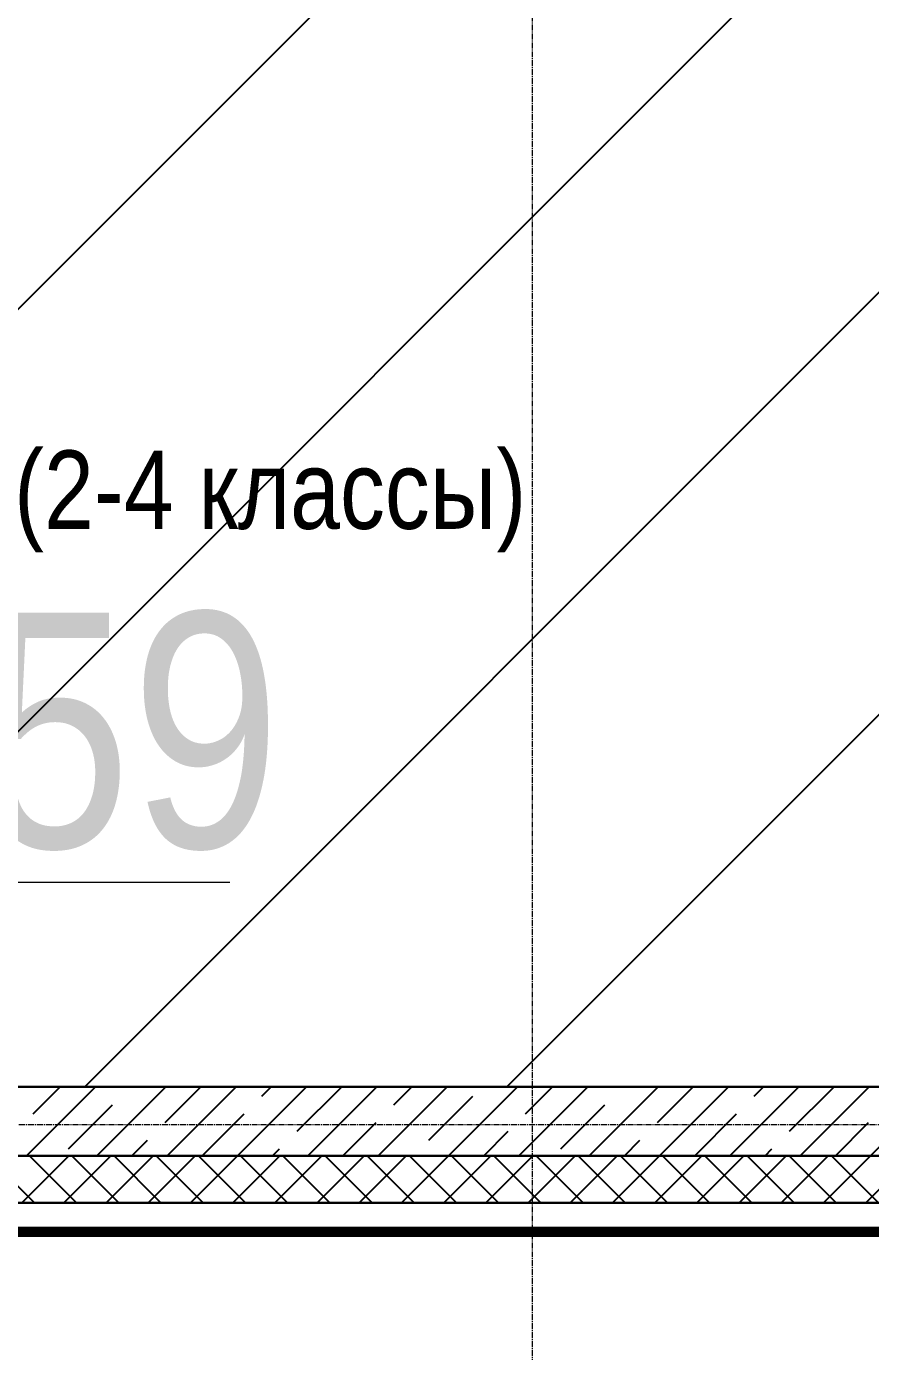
# Model space of a CAD drawing. Header units: millimetres. Extents: x 538266 to 1167394, y 114608 to 637157.
# Drawn here: x 1049018 to 1051712, y 509544 to 513772 of the extents above; entities that cross this region are included whole.
import ezdxf
from ezdxf.enums import TextEntityAlignment as Align

# ---------------------------------------------------------------- set-up
doc = ezdxf.new("R2010")
doc.units = ezdxf.units.MM
doc.linetypes.add('CENTER2', pattern=[28.575, 19.05, -3.175, 3.175, -3.175])
doc.linetypes.add('DASHED', pattern=[19.05, 12.7, -6.35])
doc.layers.get('Defpoints').update_dxf_attribs({"color": 140})
for name, color, linetype, lineweight in [('0) шт стен 3 эт', 150, 'Continuous', 60), ('АР_площадь пом', 5, 'Continuous', 5), ('АР_Стены ЖБ', 7, 'Continuous', 35), ('АР_Тонкая', 254, 'Continuous', 5), ('АР_Утеплитель', 31, 'Continuous', 0), ('АР_Штриховка', 8, 'Continuous', 0)]:
    doc.layers.add(name, color=color, linetype=linetype, lineweight=lineweight)
doc.layers.add('A-AREA', color=7, linetype='Continuous', lineweight=15, true_color=0x7f7f7f)
doc.layers.add('РД_Оси_100', color=7, linetype='Continuous', lineweight=0, true_color=0x525252)
doc.layers.add('АР_Делит', color=120, linetype='Continuous', lineweight=0, plot=False)
doc.layers.add('ФВ-5', color=7, linetype='Continuous')
doc.styles.add('style1', font='ARIALN.TTF')

# ---------------------------------------------------------------- blocks, each defined once
blk = doc.blocks.new('СОШ_2200_АР_ОСИ_М100_28.05.24')
at = {"layer": 'АР_Делит', "color": 251, "linetype": 'DASHED', "true_color": 0x636466}
blk.add_lwpolyline([(114955, 135155), (114955, -355), (93595.036, -355), (93595.036, 13855), (94145, 13855), (94145, 68320), (66055, 68320), (66055, 13857.73), (83455, 13857.73), (83455, -355), (45245, -355), (45245, 13145), (44695, 13145), (44695, 26755), (45245, 26755), (45245, 68320), (20455, 68320), (20455, 26755), (27955, 26755), (27955, 13145), (-355, 13145), (-355, 100855)], dxfattribs=at)
at = {"layer": 'РД_Оси_100', "color": 251, "linetype": 'CENTER2', "true_color": 0x636466}
for p, q in [((4200, -6155), (4200, 139938.679)), ((-5954.958, 13500), (29555, 13500))]:
    blk.add_line(p, q, dxfattribs=at)
blk = doc.blocks.new('MOK-МаркаПомещения1')
at = {"layer": 'A-AREA', "color": 0}
blk.add_line((-3.651, -1.944), (3.649, -1.944), dxfattribs=at)
at = {"layer": 'A-AREA', "color": 0, "style": 'style1'}
blk.add_attdef('АР-ПОМЕЩЕНИЕ:ПЛОЩАДЬ', text='', height=3, dxfattribs=at).set_placement((0, 0), align=Align.MIDDLE)
at = {"layer": 'Defpoints', "style": 'style1', "flags": 8}
blk.add_attdef('АР-ПОМЕЩЕНИЕ:НАИМЕНОВАНИЕ', text='', height=1, dxfattribs=at).set_placement((0, 2.956), align=Align.MIDDLE)
blk = doc.blocks.new('*U624')
at = {"layer": 'АР_площадь пом', "color": 5, "linetype": 'Continuous', "lineweight": 5}
ref = blk.add_blockref('MOK-МаркаПомещения1', (0, 0), dxfattribs=dict(at, xscale=100, yscale=100, zscale=100))
ref.add_attrib('АР-ПОМЕЩЕНИЕ:НАИМЕНОВАНИЕ', 'Учебный класс (2-4 классы)', dxfattribs={"layer": 'Defpoints', "height": 100, "style": 'style1'}).set_placement((0, 295.6), align=Align.MIDDLE)
ref.add_attrib('АР-ПОМЕЩЕНИЕ:ПЛОЩАДЬ', '67.59', dxfattribs={"layer": 'A-AREA', "color": 0, "height": 300, "style": 'style1'}).set_placement((0, 0), align=Align.MIDDLE)
blk = doc.blocks.new('3_этаж1')
at = {"layer": 'АР_Стены ЖБ', "color": 18, "linetype": 'Continuous', "lineweight": 25, "true_color": 0x000000}
for p, q in [((691083.6, 510388.7), (684503.6, 510388.7)), ((684503.6, 510168.7), (691083.6, 510168.7))]:
    blk.add_line(p, q, dxfattribs=at)
at = {"layer": 'АР_Тонкая', "color": 18, "linetype": 'Continuous', "lineweight": 25, "true_color": 0x000000}
for p, q in [((692283.6, 510018.7), (684133.6, 510018.7)), ((684053.6, 509938.7), (692283.6, 509938.7)), ((692283.6, 509938.7), (684053.6, 509938.7)), ((684028.6, 509913.7), (692283.6, 509913.7))]:
    blk.add_line(p, q, dxfattribs=at)
at = {"layer": 'АР_Утеплитель', "color": 18, "linetype": 'Continuous', "lineweight": 25, "true_color": 0x000000}
for p, q in [((692283.6, 510168.7), (684283.6, 510168.7)), ((684133.6, 510018.7), (692283.6, 510018.7))]:
    blk.add_line(p, q, dxfattribs=at)
at = {"layer": 'АР_Штриховка', "color": 18, "linetype": 'Continuous', "lineweight": 25, "true_color": 0x000000}
for p, q in [((686968.2, 510168.7), (687188.2, 510388.7)), ((686990, 510302.8), (687075.9, 510388.7)), ((687192.7, 510168.7), (687412.7, 510388.7)), ((687298.7, 510387), (687300.4, 510388.7)), ((687410.9, 510274.8), (687524.9, 510388.7)), ((687417.2, 510168.7), (687637.2, 510388.7)), ((687641.7, 510168.7), (687861.7, 510388.7)), ((687719.6, 510358.9), (687749.4, 510388.7)), ((687831.9, 510246.7), (687972.2, 510387)), ((687866.2, 510168.7), (688086.2, 510388.7)), ((688090.7, 510168.7), (688310.7, 510388.7)), ((688140.6, 510330.9), (688198.4, 510388.7)), ((688252.8, 510218.6), (688393.1, 510358.9)), ((688315.2, 510168.7), (688535.2, 510388.7)), ((688539.7, 510168.7), (688759.7, 510388.7)), ((688561.5, 510302.8), (688647.5, 510388.7)), ((688764.2, 510168.7), (688984.2, 510388.7)), ((688870.2, 510387), (688872, 510388.7)), ((688982.5, 510274.8), (689096.5, 510388.7)), ((688988.7, 510168.7), (689208.7, 510388.7)), ((689213.2, 510168.7), (689433.2, 510388.7)), ((689291.2, 510358.9), (689321, 510388.7)), ((689403.4, 510246.7), (689543.7, 510387)), ((689437.7, 510168.7), (689657.7, 510388.7)), ((689662.2, 510168.7), (689882.2, 510388.7)), ((687102.2, 510190.6), (687242.6, 510330.9)), ((688673.8, 510190.6), (688814.1, 510330.9)), ((687529.4, 510168.7), (687663.5, 510302.8)), ((687978.4, 510168.7), (688084.5, 510274.8)), ((689101, 510168.7), (689235, 510302.8)), ((689550, 510168.7), (689656, 510274.8)), ((688427.5, 510168.7), (688505.4, 510246.7)), ((687304.9, 510168.7), (687354.8, 510218.6)), ((687753.9, 510168.7), (687775.8, 510190.6)), ((688876.5, 510168.7), (688926.4, 510218.6)), ((689325.5, 510168.7), (689347.3, 510190.6)), ((686993.4, 510018.7), (686843.4, 510168.7)), ((686952.9, 510018.7), (687102.9, 510168.7)), ((687128.1, 510018.7), (686978.1, 510168.7)), ((687087.6, 510018.7), (687237.6, 510168.7)), ((687262.8, 510018.7), (687112.8, 510168.7)), ((687222.3, 510018.7), (687372.3, 510168.7)), ((687397.5, 510018.7), (687247.5, 510168.7)), ((687357, 510018.7), (687507, 510168.7)), ((687532.2, 510018.7), (687382.2, 510168.7)), ((687491.7, 510018.7), (687641.7, 510168.7)), ((687666.9, 510018.7), (687516.9, 510168.7)), ((687626.4, 510018.7), (687776.4, 510168.7)), ((687801.6, 510018.7), (687651.6, 510168.7)), ((687761.1, 510018.7), (687911.1, 510168.7)), ((687936.4, 510018.7), (687786.4, 510168.7)), ((687895.8, 510018.7), (688045.8, 510168.7)), ((688071.1, 510018.7), (687921.1, 510168.7)), ((688030.5, 510018.7), (688180.5, 510168.7)), ((688205.8, 510018.7), (688055.8, 510168.7)), ((688165.2, 510018.7), (688315.2, 510168.7)), ((688340.5, 510018.7), (688190.5, 510168.7)), ((688299.9, 510018.7), (688449.9, 510168.7)), ((688475.2, 510018.7), (688325.2, 510168.7)), ((688434.6, 510018.7), (688584.6, 510168.7)), ((688609.9, 510018.7), (688459.9, 510168.7)), ((688569.3, 510018.7), (688719.3, 510168.7)), ((688744.6, 510018.7), (688594.6, 510168.7)), ((688704, 510018.7), (688854, 510168.7)), ((688879.3, 510018.7), (688729.3, 510168.7)), ((688838.7, 510018.7), (688988.7, 510168.7)), ((689014, 510018.7), (688864, 510168.7)), ((688973.4, 510018.7), (689123.4, 510168.7)), ((689148.7, 510018.7), (688998.7, 510168.7)), ((689108.1, 510018.7), (689258.1, 510168.7)), ((689283.4, 510018.7), (689133.4, 510168.7)), ((689242.8, 510018.7), (689392.8, 510168.7)), ((689418.1, 510018.7), (689268.1, 510168.7)), ((689377.5, 510018.7), (689527.5, 510168.7)), ((689552.8, 510018.7), (689402.8, 510168.7)), ((689512.2, 510018.7), (689662.2, 510168.7)), ((689687.5, 510018.7), (689537.5, 510168.7)), ((689646.9, 510018.7), (689796.9, 510168.7)), ((684046.3, 509931.5), (692283.6, 509931.5)), ((684047.3, 509932.5), (692283.6, 509932.5)), ((684048.3, 509933.5), (692283.6, 509933.5)), ((684049.3, 509934.5), (692283.6, 509934.5)), ((684050.3, 509935.5), (692283.6, 509935.5)), ((684051.3, 509936.5), (692283.6, 509936.5)), ((684052.3, 509937.5), (692283.6, 509937.5)), ((684053.3, 509938.5), (692283.6, 509938.5)), ((684029.3, 509914.5), (692283.6, 509914.5)), ((684030.3, 509915.5), (692283.6, 509915.5)), ((684031.3, 509916.5), (692283.6, 509916.5)), ((684032.3, 509917.5), (692283.6, 509917.5)), ((684033.3, 509918.5), (692283.6, 509918.5)), ((684034.3, 509919.5), (692283.6, 509919.5)), ((684035.3, 509920.5), (692283.6, 509920.5)), ((684036.3, 509921.5), (692283.6, 509921.5)), ((684037.3, 509922.5), (692283.6, 509922.5)), ((684038.3, 509923.5), (692283.6, 509923.5)), ((684039.3, 509924.5), (692283.6, 509924.5)), ((684040.3, 509925.5), (692283.6, 509925.5)), ((684041.3, 509926.5), (692283.6, 509926.5)), ((684042.3, 509927.5), (692283.6, 509927.5)), ((684043.3, 509928.5), (692283.6, 509928.5)), ((684044.3, 509929.5), (692283.6, 509929.5)), ((684045.3, 509930.5), (692283.6, 509930.5))]:
    blk.add_line(p, q, dxfattribs=at)
at = {"layer": 'АР_площадь пом', "color": 5, "linetype": 'Continuous', "lineweight": 5, "xscale": 2.5, "yscale": 2.5}
blk.add_blockref('*U624', (686705, 511527.3), dxfattribs=at)

msp = doc.modelspace()

# ---------------------------------------------------------------- hatches: boundary and pattern name
at = {"layer": 'ФВ-5'}
h = msp.add_hatch(dxfattribs=at)
h.set_pattern_fill('ANSI31', color=3, scale=300, style=0)
h.paths.add_polyline_path([(1054123.6, 541968.7), (1046553.6, 541968.7), (1046553.6, 510388.7), (1054123.6, 510388.7)])

# ---------------------------------------------------------------- linework, layer by layer
msp.add_lwpolyline([(1054123.6, 541968.7), (1046553.6, 541968.7), (1046553.6, 510388.7), (1054123.6, 510388.7)], close=True)

# ---------------------------------------------------------------- block references
at = {"layer": '0) шт стен 3 эт', "color": 5, "lineweight": 25}
msp.add_blockref('3_этаж1', (362050, 0), dxfattribs=at)
at = {"layer": 'РД_Оси_100', "lineweight": 25}
msp.add_blockref('СОШ_2200_АР_ОСИ_М100_28.05.24', (1046433.6, 496768.7), dxfattribs=at)

doc.saveas('drawing.dxf')
